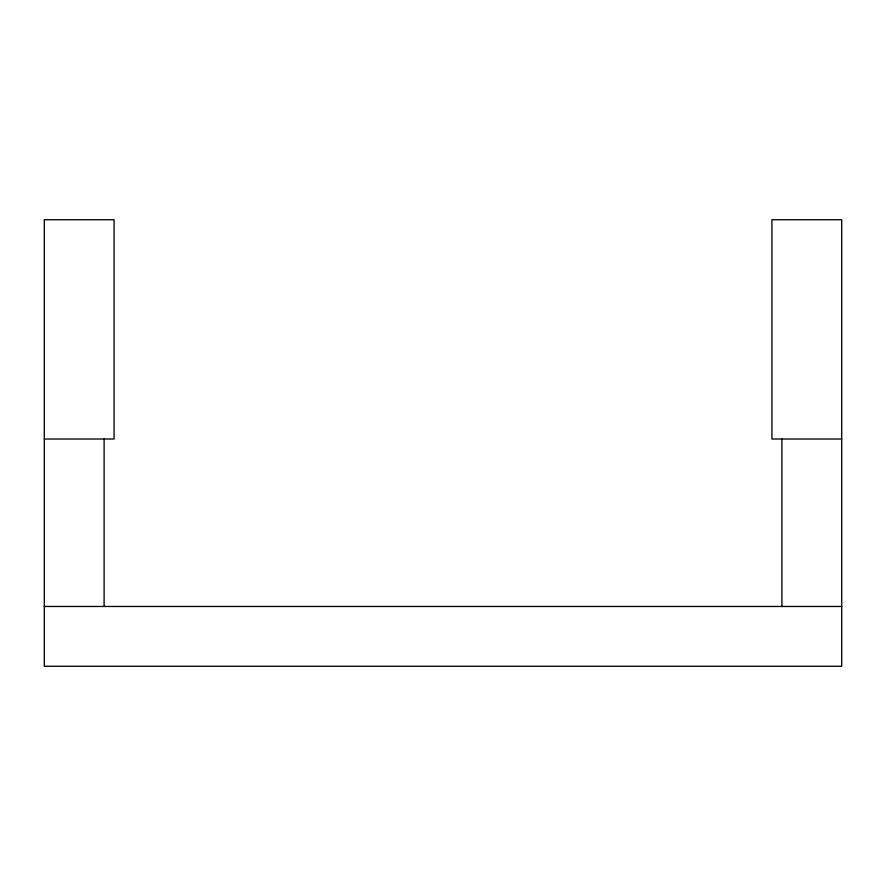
<?xml version="1.0" encoding="UTF-8"?>
<svg xmlns="http://www.w3.org/2000/svg" width="886" height="886" viewBox="0 0 886 886"><rect width="100%" height="100%" fill="white"/><g stroke="black" fill="none" stroke-linecap="round" stroke-linejoin="round"><path stroke-width="1.33" d="M44.3 439.013L114.072 439.013L114.072 219.728L44.3 219.728L44.3 666.272L841.7 666.272L841.7 219.728L771.927 219.728L771.927 439.013L841.7 439.013M44.3 606.467L841.7 606.467M781.895 439.013L781.895 606.467M104.105 439.013L104.105 606.467"/></g></svg>
